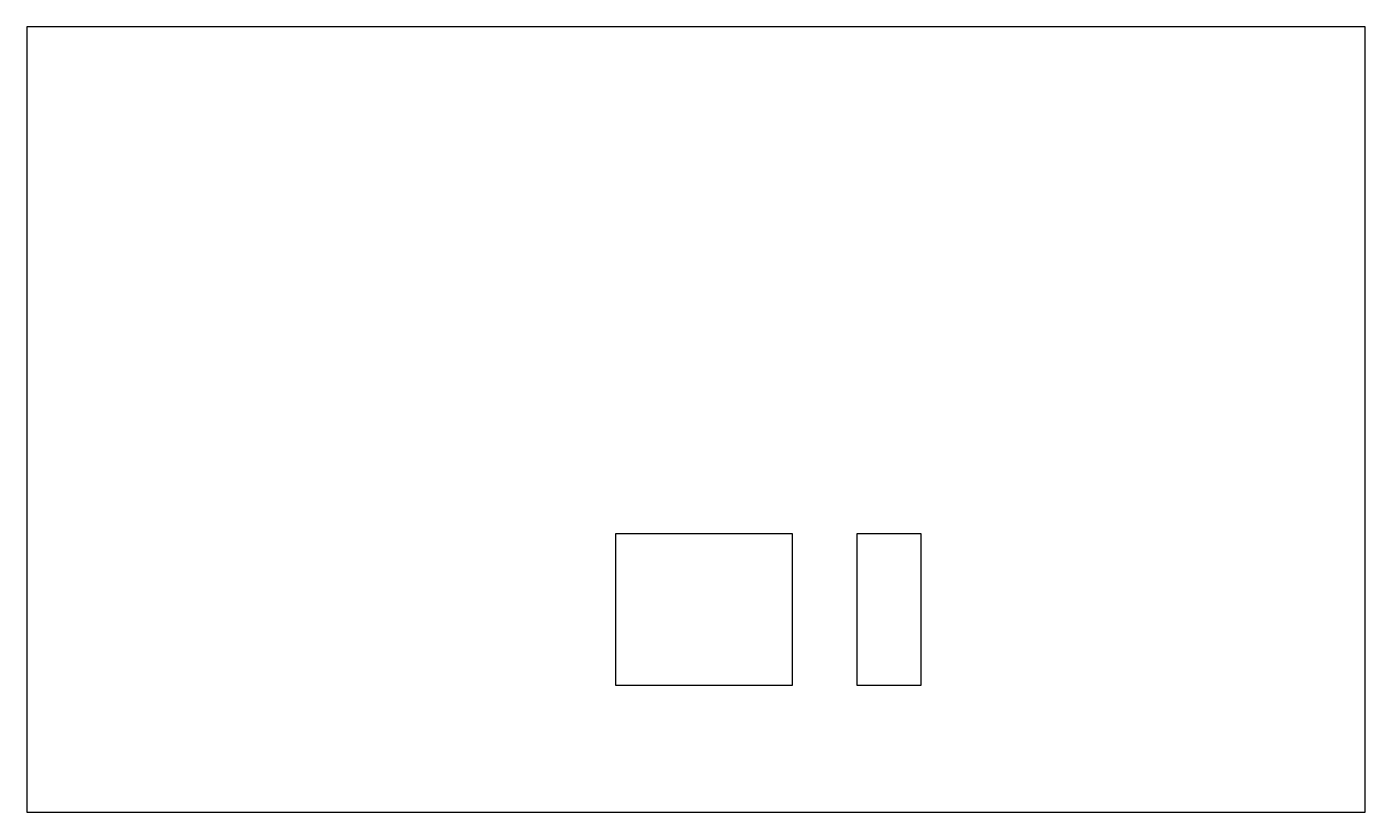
# Model space of a CAD drawing. Header units: millimetres. Extents: x 0 to 416, y 0 to 244.
import ezdxf

# ---------------------------------------------------------------- set-up
doc = ezdxf.new("R2010")
doc.units = ezdxf.units.MM

msp = doc.modelspace()

# ---------------------------------------------------------------- linework, layer by layer
for points in [[(0, 0), (416, 0), (416, 244), (0, 244)], [(183, 39.5), (238, 39.5), (238, 86.5), (183, 86.5)], [(258, 39.5), (278, 39.5), (278, 86.5), (258, 86.5)]]:
    msp.add_lwpolyline(points, close=True)

doc.saveas('drawing.dxf')
